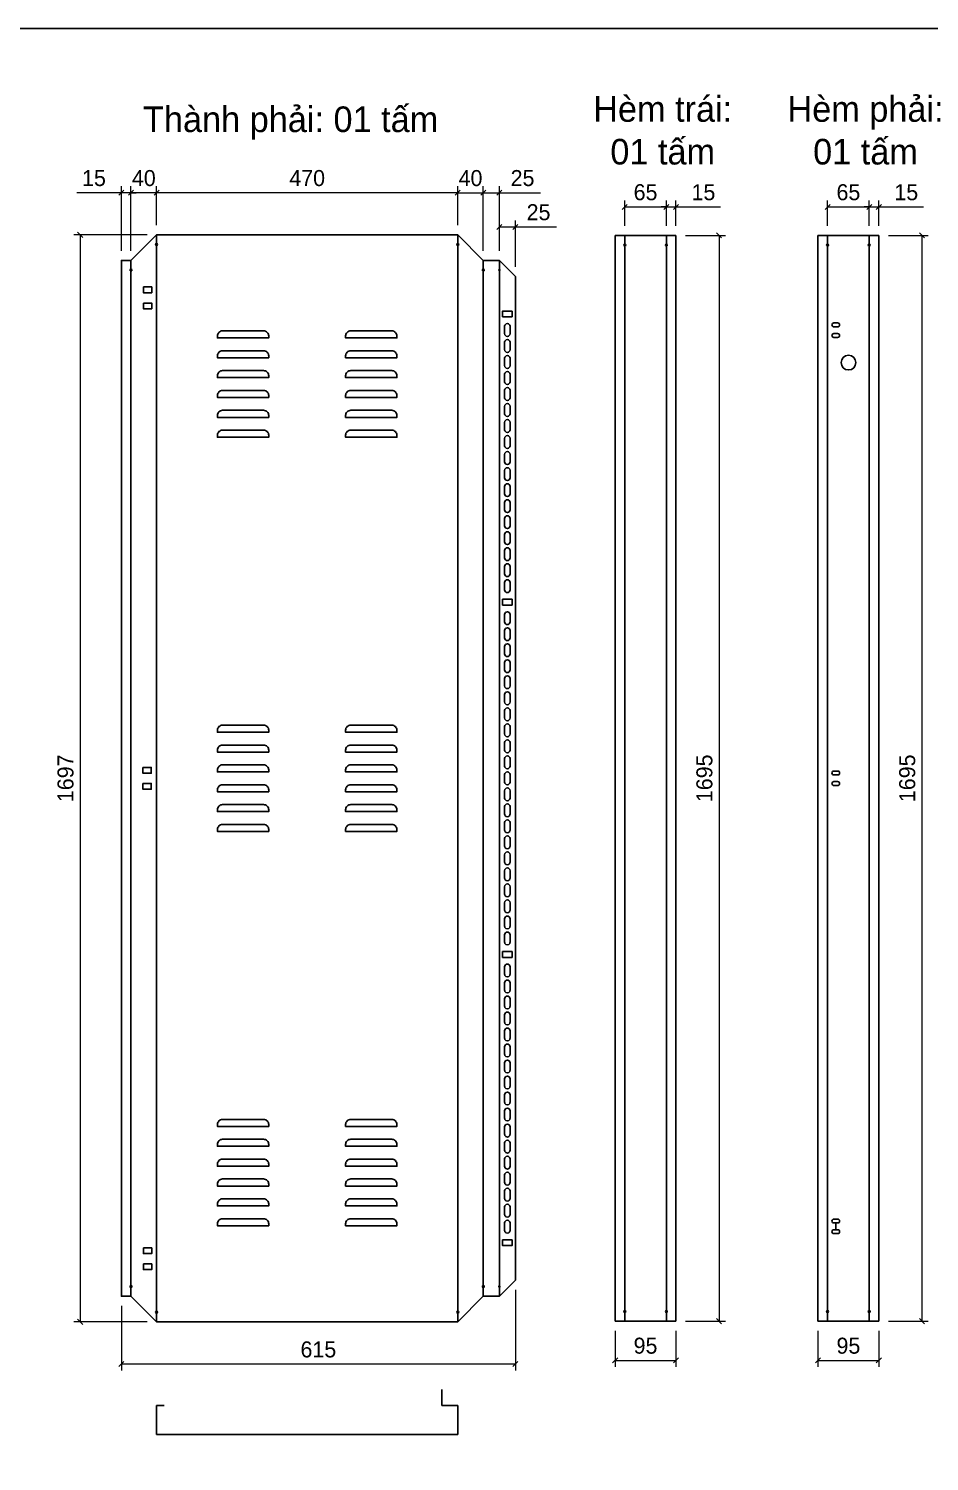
# Model space of a CAD drawing. Header units: millimetres. Extents: x 0 to 5940, y 0 to 4200.
# Drawn here: x 2470 to 3876, y 1963 to 4200 of the extents above; entities that cross this region are included whole.
import ezdxf
from ezdxf.enums import TextEntityAlignment as Align

# ---------------------------------------------------------------- set-up
doc = ezdxf.new("R2010")
doc.units = ezdxf.units.MM
doc.layers.add('CNC', color=7, linetype='Continuous')
doc.layers.add('DIM', color=253, linetype='Continuous')
doc.styles.add('Tahoma (Input Text)', font='tahoma.ttf')
doc.dimstyles.new('Dim-25', dxfattribs={"dimtxt": 25, "dimasz": 8, "dimexe": 10, "dimexo": 15, "dimgap": 10, "dimtad": 1, "dimdec": 0, "dimtxsty": 'Standard', "dimblk": 'OBLIQUE', "dimcen": 10, "dimclrd": 5, "dimclre": 5, "dimclrt": 3, "dimazin": 3, "dimtfac": 1, "dimtdec": 0, "dimtmove": 0, "dimatfit": 3, "dimldrblk": 'OBLIQUE', "dimlwd": 9, "dimlwe": 9})

# ---------------------------------------------------------------- blocks, each defined once
blk = doc.blocks.new('khungtenAsean2')
at = {"color": 7}
blk.add_lwpolyline([(0, 0), (2970, 0), (2970, -2100), (0, -2100)], close=True, dxfattribs=at)
at = {"color": 1, "style": 'Tahoma (Input Text)', "flags": 8}
for tag, p in [('#01', (137.1, -2021.3)), ('#03', (506.6, -2019.3)), ('#05', (1106.6, -2021.3)), ('#07', (1834.7, -2021.3)), ('#09', (2146.7, -2021.3)), ('#02', (98.5, -2081.3)), ('#04', (486.1, -2081.3)), ('#06', (1065.3, -2081.3)), ('#08', (1817.4, -2081.3)), ('#10', (2146.7, -2081.3))]:
    blk.add_attdef(tag, p, '', height=25, dxfattribs=at)
blk.add_attdef('#11', text='', height=25, dxfattribs=at).set_placement((2915, -2067.3), align=Align.CENTER)
blk = doc.blocks.new('*D9')
at = {"color": 0, "linetype": 'ByBlock', "lineweight": -2}
for p, q in [((2554.3, 3874.2), (2546.3, 3882.2)), ((2546.3, 2185.2), (2554.3, 2177.2))]:
    blk.add_line(p, q, dxfattribs=at)
at = {"layer": 'Defpoints', "color": 0, "transparency": 16777216}
for p in [(2669.6, 3878.2), (2550.3, 2181.2), (2669.6, 2181.2)]:
    blk.add_point(p, dxfattribs=at)
at = {"layer": 'DIM', "color": 5, "lineweight": 9, "transparency": 16777216}
for p, q in [((2654.6, 3878.2), (2540.3, 3878.2)), ((2550.3, 3878.2), (2550.3, 2181.2)), ((2654.6, 2181.2), (2540.3, 2181.2))]:
    blk.add_line(p, q, dxfattribs=at)
at = {"layer": 'DIM', "color": 3, "transparency": 16777216, "insert": (2527.5, 3029.7), "char_height": 25, "attachment_point": 5, "rotation": 90}
blk.add_mtext('1697', dxfattribs=at)
blk = doc.blocks.new('_Oblique')
at = {"color": 0, "linetype": 'ByBlock', "lineweight": -2}
blk.add_line((-0.5, -0.5), (0.5, 0.5), dxfattribs=at)
blk = doc.blocks.new('*D10')
at = {"color": 0, "linetype": 'ByBlock', "lineweight": -2}
for p, q in [((2673.6, 3947.9), (2665.6, 3939.9)), ((3135.6, 3939.9), (3143.6, 3947.9))]:
    blk.add_line(p, q, dxfattribs=at)
at = {"layer": 'Defpoints', "color": 0, "transparency": 16777216}
for p in [(2669.6, 3943.9), (2669.6, 3878.2), (3139.6, 3878.2)]:
    blk.add_point(p, dxfattribs=at)
at = {"layer": 'DIM', "color": 5, "lineweight": 9, "transparency": 16777216}
for p, q in [((2669.6, 3893.2), (2669.6, 3953.9)), ((3139.6, 3943.9), (2669.6, 3943.9)), ((3139.6, 3893.2), (3139.6, 3953.9))]:
    blk.add_line(p, q, dxfattribs=at)
at = {"layer": 'DIM', "color": 3, "transparency": 16777216, "insert": (2904.6, 3966.6), "char_height": 25, "attachment_point": 5}
blk.add_mtext('470', dxfattribs=at)
blk = doc.blocks.new('*D11')
at = {"color": 0, "linetype": 'ByBlock', "lineweight": -2}
for p, q in [((2633.6, 3947.9), (2625.6, 3939.9)), ((2665.6, 3939.9), (2673.6, 3947.9))]:
    blk.add_line(p, q, dxfattribs=at)
at = {"layer": 'Defpoints', "color": 0, "transparency": 16777216}
for p in [(2629.6, 3943.9), (2669.6, 3878.2), (2629.6, 3838.2)]:
    blk.add_point(p, dxfattribs=at)
at = {"layer": 'DIM', "color": 5, "lineweight": 9, "transparency": 16777216}
for p, q in [((2629.6, 3853.2), (2629.6, 3953.9)), ((2669.6, 3943.9), (2629.6, 3943.9)), ((2669.6, 3893.2), (2669.6, 3953.9))]:
    blk.add_line(p, q, dxfattribs=at)
at = {"layer": 'DIM', "color": 3, "transparency": 16777216, "insert": (2649.6, 3966.6), "char_height": 25, "attachment_point": 5}
blk.add_mtext('40', dxfattribs=at)
blk = doc.blocks.new('*D12')
at = {"color": 0, "linetype": 'ByBlock', "lineweight": -2}
for p, q in [((2610.6, 3939.9), (2618.6, 3947.9)), ((2633.6, 3947.9), (2625.6, 3939.9))]:
    blk.add_line(p, q, dxfattribs=at)
at = {"layer": 'Defpoints', "color": 0, "transparency": 16777216}
for p in [(2614.6, 3943.9), (2614.6, 3838.2), (2629.6, 3838.2)]:
    blk.add_point(p, dxfattribs=at)
at = {"layer": 'DIM', "color": 5, "lineweight": 9, "transparency": 16777216}
for p, q in [((2614.6, 3943.9), (2544.9, 3943.9)), ((2614.6, 3853.2), (2614.6, 3953.9)), ((2629.6, 3943.9), (2614.6, 3943.9)), ((2629.6, 3853.2), (2629.6, 3953.9)), ((2629.6, 3943.9), (2637.6, 3943.9))]:
    blk.add_line(p, q, dxfattribs=at)
at = {"layer": 'DIM', "color": 3, "transparency": 16777216, "insert": (2571.8, 3966.6), "char_height": 25, "attachment_point": 5}
blk.add_mtext('15', dxfattribs=at)
blk = doc.blocks.new('*D13')
at = {"color": 0, "linetype": 'ByBlock', "lineweight": -2}
for p, q in [((2618.6, 2119.3), (2610.6, 2111.3)), ((3225.6, 2111.3), (3233.6, 2119.3))]:
    blk.add_line(p, q, dxfattribs=at)
at = {"layer": 'Defpoints', "color": 0, "transparency": 16777216}
for p in [(3229.6, 2246.2), (2614.6, 2221.2), (2614.6, 2115.3)]:
    blk.add_point(p, dxfattribs=at)
at = {"layer": 'DIM', "color": 5, "lineweight": 9, "transparency": 16777216}
for p, q in [((3229.6, 2231.2), (3229.6, 2105.3)), ((2614.6, 2206.2), (2614.6, 2105.3)), ((3229.6, 2115.3), (2614.6, 2115.3))]:
    blk.add_line(p, q, dxfattribs=at)
at = {"layer": 'DIM', "color": 3, "transparency": 16777216, "insert": (2922.1, 2138), "char_height": 25, "attachment_point": 5}
blk.add_mtext('615', dxfattribs=at)
blk = doc.blocks.new('*D14')
at = {"color": 0, "linetype": 'ByBlock', "lineweight": -2}
for p, q in [((3143.6, 3947.9), (3135.6, 3939.9)), ((3175.6, 3939.9), (3183.6, 3947.9))]:
    blk.add_line(p, q, dxfattribs=at)
at = {"layer": 'Defpoints', "color": 0, "transparency": 16777216}
for p in [(3179.6, 3943.9), (3139.6, 3878.2), (3179.6, 3838.2)]:
    blk.add_point(p, dxfattribs=at)
at = {"layer": 'DIM', "color": 5, "lineweight": 9, "transparency": 16777216}
for p, q in [((3139.6, 3893.2), (3139.6, 3953.9)), ((3139.6, 3943.9), (3179.6, 3943.9)), ((3179.6, 3853.2), (3179.6, 3953.9))]:
    blk.add_line(p, q, dxfattribs=at)
at = {"layer": 'DIM', "color": 3, "transparency": 16777216, "insert": (3159.6, 3966.6), "char_height": 25, "attachment_point": 5}
blk.add_mtext('40', dxfattribs=at)
blk = doc.blocks.new('f3daunguoc')
at = {"layer": 'CNC', "color": 2, "lineweight": -3}
blk.add_circle((0, 0), 1.5, dxfattribs=at)
blk = doc.blocks.new('f2dauxuoi')
at = {"layer": 'CNC', "color": 2, "lineweight": -3}
blk.add_circle((0, 0), 1, dxfattribs=at)
blk = doc.blocks.new('*D15')
at = {"color": 0, "linetype": 'ByBlock', "lineweight": -2}
for p, q in [((3183.6, 3947.9), (3175.6, 3939.9)), ((3200.6, 3939.9), (3208.6, 3947.9))]:
    blk.add_line(p, q, dxfattribs=at)
at = {"layer": 'Defpoints', "color": 0, "transparency": 16777216}
for p in [(3204.6, 3943.9), (3179.6, 3838.2), (3204.6, 3838.2)]:
    blk.add_point(p, dxfattribs=at)
at = {"layer": 'DIM', "color": 5, "lineweight": 9, "transparency": 16777216}
for p, q in [((3179.6, 3853.2), (3179.6, 3953.9)), ((3179.6, 3943.9), (3204.6, 3943.9)), ((3204.6, 3853.2), (3204.6, 3953.9)), ((3204.6, 3943.9), (3269, 3943.9))]:
    blk.add_line(p, q, dxfattribs=at)
at = {"layer": 'DIM', "color": 3, "transparency": 16777216, "insert": (3240.8, 3966.6), "char_height": 25, "attachment_point": 5}
blk.add_mtext('25', dxfattribs=at)
blk = doc.blocks.new('*D16')
at = {"color": 0, "linetype": 'ByBlock', "lineweight": -2}
for p, q in [((3208.6, 3894.5), (3200.6, 3886.5)), ((3225.6, 3886.5), (3233.6, 3894.5))]:
    blk.add_line(p, q, dxfattribs=at)
at = {"layer": 'Defpoints', "color": 0, "transparency": 16777216}
for p in [(3229.6, 3890.5), (3204.6, 3838.2), (3229.6, 3813.2)]:
    blk.add_point(p, dxfattribs=at)
at = {"layer": 'DIM', "color": 5, "lineweight": 9, "transparency": 16777216}
for p, q in [((3204.6, 3853.2), (3204.6, 3900.5)), ((3229.6, 3828.2), (3229.6, 3900.5)), ((3204.6, 3890.5), (3229.6, 3890.5)), ((3229.6, 3890.5), (3294, 3890.5))]:
    blk.add_line(p, q, dxfattribs=at)
at = {"layer": 'DIM', "color": 3, "transparency": 16777216, "insert": (3265.8, 3913.3), "char_height": 25, "attachment_point": 5}
blk.add_mtext('25', dxfattribs=at)
blk = doc.blocks.new('ovan8.5x20')
at = {"layer": 'CNC', "color": 2, "lineweight": -3}
for p, q in [((5.7, 4.2), (-5.8, 4.2)), ((-5.8, -4.2), (5.7, -4.2))]:
    blk.add_line(p, q, dxfattribs=at)
for centre, start, end in [((-5.8, 0), 90, 270), ((5.7, 0), 270, 90)]:
    blk.add_arc(centre, 4.25, start, end, dxfattribs=at)
blk = doc.blocks.new('*D38')
at = {"color": 0, "linetype": 'ByBlock', "lineweight": -2}
for p, q in [((3551.5, 3873.2), (3543.5, 3881.2)), ((3543.5, 2186.2), (3551.5, 2178.2))]:
    blk.add_line(p, q, dxfattribs=at)
at = {"layer": 'Defpoints', "color": 0, "transparency": 16777216}
for p in [(3480.3, 3877.2), (3480.3, 2182.2), (3547.5, 2182.2)]:
    blk.add_point(p, dxfattribs=at)
at = {"layer": 'DIM', "color": 5, "lineweight": 9, "transparency": 16777216}
for p, q in [((3495.3, 3877.2), (3557.5, 3877.2)), ((3547.5, 3877.2), (3547.5, 2182.2)), ((3495.3, 2182.2), (3557.5, 2182.2))]:
    blk.add_line(p, q, dxfattribs=at)
at = {"layer": 'DIM', "color": 3, "transparency": 16777216, "insert": (3524.8, 3029.7), "char_height": 25, "attachment_point": 5, "rotation": 90}
blk.add_mtext('1695', dxfattribs=at)
blk = doc.blocks.new('*D39')
at = {"color": 0, "linetype": 'ByBlock', "lineweight": -2}
for p, q in [((3389.3, 2125), (3381.3, 2117)), ((3476.3, 2117), (3484.3, 2125))]:
    blk.add_line(p, q, dxfattribs=at)
at = {"layer": 'Defpoints', "color": 0, "transparency": 16777216}
for p in [(3385.3, 2182.2), (3480.3, 2182.2), (3480.3, 2121)]:
    blk.add_point(p, dxfattribs=at)
at = {"layer": 'DIM', "color": 5, "lineweight": 9, "transparency": 16777216}
for p, q in [((3385.3, 2167.2), (3385.3, 2111)), ((3480.3, 2167.2), (3480.3, 2111)), ((3385.3, 2121), (3480.3, 2121))]:
    blk.add_line(p, q, dxfattribs=at)
at = {"layer": 'DIM', "color": 3, "transparency": 16777216, "insert": (3432.8, 2143.8), "char_height": 25, "attachment_point": 5}
blk.add_mtext('95', dxfattribs=at)
blk = doc.blocks.new('*D40')
at = {"color": 0, "linetype": 'ByBlock', "lineweight": -2}
for p, q in [((3404.3, 3925.7), (3396.3, 3917.7)), ((3461.3, 3917.7), (3469.3, 3925.7))]:
    blk.add_line(p, q, dxfattribs=at)
at = {"layer": 'Defpoints', "color": 0, "transparency": 16777216}
for p in [(3465.3, 3921.7), (3400.3, 3877.2), (3465.3, 3877.2)]:
    blk.add_point(p, dxfattribs=at)
at = {"layer": 'DIM', "color": 5, "lineweight": 9, "transparency": 16777216}
for p, q in [((3400.3, 3892.2), (3400.3, 3931.7)), ((3400.3, 3921.7), (3465.3, 3921.7)), ((3465.3, 3892.2), (3465.3, 3931.7))]:
    blk.add_line(p, q, dxfattribs=at)
at = {"layer": 'DIM', "color": 3, "transparency": 16777216, "insert": (3432.8, 3944.5), "char_height": 25, "attachment_point": 5}
blk.add_mtext('65', dxfattribs=at)
blk = doc.blocks.new('*D41')
at = {"color": 0, "linetype": 'ByBlock', "lineweight": -2}
for p, q in [((3461.3, 3917.7), (3469.3, 3925.7)), ((3484.3, 3925.7), (3476.3, 3917.7))]:
    blk.add_line(p, q, dxfattribs=at)
at = {"layer": 'Defpoints', "color": 0, "transparency": 16777216}
for p in [(3480.3, 3921.7), (3465.3, 3877.2), (3480.3, 3877.2)]:
    blk.add_point(p, dxfattribs=at)
at = {"layer": 'DIM', "color": 5, "lineweight": 9, "transparency": 16777216}
for p, q in [((3465.3, 3921.7), (3457.3, 3921.7)), ((3465.3, 3892.2), (3465.3, 3931.7)), ((3465.3, 3921.7), (3480.3, 3921.7)), ((3480.3, 3892.2), (3480.3, 3931.7)), ((3480.3, 3921.7), (3550, 3921.7))]:
    blk.add_line(p, q, dxfattribs=at)
at = {"layer": 'DIM', "color": 3, "transparency": 16777216, "insert": (3523.2, 3944.5), "char_height": 25, "attachment_point": 5}
blk.add_mtext('15', dxfattribs=at)
blk = doc.blocks.new('*D42')
at = {"color": 0, "linetype": 'ByBlock', "lineweight": -2}
for p, q in [((3868.2, 3873.2), (3860.2, 3881.2)), ((3860.2, 2186.2), (3868.2, 2178.2))]:
    blk.add_line(p, q, dxfattribs=at)
at = {"layer": 'Defpoints', "color": 0, "transparency": 16777216}
for p in [(3797, 3877.2), (3797, 2182.2), (3864.2, 2182.2)]:
    blk.add_point(p, dxfattribs=at)
at = {"layer": 'DIM', "color": 5, "lineweight": 9, "transparency": 16777216}
for p, q in [((3812, 3877.2), (3874.2, 3877.2)), ((3864.2, 3877.2), (3864.2, 2182.2)), ((3812, 2182.2), (3874.2, 2182.2))]:
    blk.add_line(p, q, dxfattribs=at)
at = {"layer": 'DIM', "color": 3, "transparency": 16777216, "insert": (3841.4, 3029.7), "char_height": 25, "attachment_point": 5, "rotation": 90}
blk.add_mtext('1695', dxfattribs=at)
blk = doc.blocks.new('*D43')
at = {"color": 0, "linetype": 'ByBlock', "lineweight": -2}
for p, q in [((3706, 2125), (3698, 2117)), ((3793, 2117), (3801, 2125))]:
    blk.add_line(p, q, dxfattribs=at)
at = {"layer": 'Defpoints', "color": 0, "transparency": 16777216}
for p in [(3702, 2182.2), (3797, 2182.2), (3797, 2121)]:
    blk.add_point(p, dxfattribs=at)
at = {"layer": 'DIM', "color": 5, "lineweight": 9, "transparency": 16777216}
for p, q in [((3702, 2167.2), (3702, 2111)), ((3797, 2167.2), (3797, 2111)), ((3702, 2121), (3797, 2121))]:
    blk.add_line(p, q, dxfattribs=at)
at = {"layer": 'DIM', "color": 3, "transparency": 16777216, "insert": (3749.5, 2143.8), "char_height": 25, "attachment_point": 5}
blk.add_mtext('95', dxfattribs=at)
blk = doc.blocks.new('*D44')
at = {"color": 0, "linetype": 'ByBlock', "lineweight": -2}
for p, q in [((3721, 3925.7), (3713, 3917.7)), ((3778, 3917.7), (3786, 3925.7))]:
    blk.add_line(p, q, dxfattribs=at)
at = {"layer": 'Defpoints', "color": 0, "transparency": 16777216}
for p in [(3782, 3921.7), (3717, 3877.2), (3782, 3877.2)]:
    blk.add_point(p, dxfattribs=at)
at = {"layer": 'DIM', "color": 5, "lineweight": 9, "transparency": 16777216}
for p, q in [((3717, 3892.2), (3717, 3931.7)), ((3717, 3921.7), (3782, 3921.7)), ((3782, 3892.2), (3782, 3931.7))]:
    blk.add_line(p, q, dxfattribs=at)
at = {"layer": 'DIM', "color": 3, "transparency": 16777216, "insert": (3749.5, 3944.5), "char_height": 25, "attachment_point": 5}
blk.add_mtext('65', dxfattribs=at)
blk = doc.blocks.new('*D45')
at = {"color": 0, "linetype": 'ByBlock', "lineweight": -2}
for p, q in [((3778, 3917.7), (3786, 3925.7)), ((3801, 3925.7), (3793, 3917.7))]:
    blk.add_line(p, q, dxfattribs=at)
at = {"layer": 'Defpoints', "color": 0, "transparency": 16777216}
for p in [(3797, 3921.7), (3782, 3877.2), (3797, 3877.2)]:
    blk.add_point(p, dxfattribs=at)
at = {"layer": 'DIM', "color": 5, "lineweight": 9, "transparency": 16777216}
for p, q in [((3782, 3921.7), (3774, 3921.7)), ((3782, 3892.2), (3782, 3931.7)), ((3782, 3921.7), (3797, 3921.7)), ((3797, 3892.2), (3797, 3931.7)), ((3797, 3921.7), (3866.6, 3921.7))]:
    blk.add_line(p, q, dxfattribs=at)
at = {"layer": 'DIM', "color": 3, "transparency": 16777216, "insert": (3839.8, 3944.5), "char_height": 25, "attachment_point": 5}
blk.add_mtext('15', dxfattribs=at)
blk = doc.blocks.new('ovan6x9')
at = {"color": 2}
for p, q in [((2, 6), (8, 6)), ((2, 0), (8, 0))]:
    blk.add_line(p, q, dxfattribs=at)
for centre, start, end in [((2, 3), 90, 270), ((8, 3), 270, 90)]:
    blk.add_arc(centre, 3, start, end, dxfattribs=at)

msp = doc.modelspace()

# ---------------------------------------------------------------- linework, layer by layer
at = {"color": 7}
for p, q in [((2669.6, 3878.2), (2629.6, 3838.2)), ((2669.6, 3878.2), (2669.6, 2181.2)), ((3139.6, 3878.2), (3139.6, 2181.2)), ((3179.6, 3838.2), (3139.6, 3878.2)), ((3385.3, 3877.2), (3480.3, 3877.2)), ((3385.3, 2182.2), (3385.3, 3877.2)), ((3400.3, 2182.2), (3400.3, 3877.2)), ((3465.3, 3877.2), (3465.3, 2182.2)), ((3480.3, 3877.2), (3480.3, 2182.2)), ((3702, 3877.2), (3797, 3877.2)), ((3702, 2182.2), (3702, 3877.2)), ((3717, 2182.2), (3717, 3877.2)), ((3782, 3877.2), (3782, 2182.2)), ((3797, 3877.2), (3797, 2182.2)), ((2629.6, 3838.2), (2629.6, 2221.2)), ((3179.6, 3838.2), (3179.6, 2221.2)), ((3204.6, 3838.2), (3204.6, 2221.2)), ((3204.6, 3838.2), (3229.6, 3813.2)), ((3229.6, 3813.2), (3229.6, 2246.2)), ((3204.6, 2221.2), (3229.6, 2246.2)), ((2669.6, 2181.2), (2629.6, 2221.2)), ((3179.6, 2221.2), (3139.6, 2181.2)), ((3480.3, 2182.2), (3385.3, 2182.2)), ((3797, 2182.2), (3702, 2182.2)), ((3114.6, 2050.4), (3114.6, 2075.4)), ((2669.6, 2005.4), (2669.6, 2050.4)), ((2669.6, 2050.4), (2681.6, 2050.4)), ((3139.6, 2050.4), (3114.6, 2050.4)), ((3139.6, 2005.4), (3139.6, 2050.4)), ((3139.6, 2005.4), (2669.6, 2005.4))]:
    msp.add_line(p, q, dxfattribs=at)
at = {"color": 2}
msp.add_line((3729.7, 2335.5), (3729.7, 2325), dxfattribs=at)
at = {"color": 7}
for points in [[(3139.6, 3878.2), (2669.6, 3878.2)], [(2629.6, 3838.2), (2614.6, 3838.2), (2614.6, 2221.2), (2629.6, 2221.2)], [(3204.6, 3838.2), (3179.6, 3838.2)], [(3179.6, 2221.2), (3204.6, 2221.2)], [(2669.6, 2181.2), (3139.6, 2181.2)]]:
    msp.add_lwpolyline(points, dxfattribs=at)
at = {"color": 2}
for points in [[(2649.1, 3796.7), (2662.1, 3796.7), (2662.1, 3787.7), (2649.1, 3787.7)], [(2649.1, 3771.7), (2662.1, 3771.7), (2662.1, 3762.7), (2649.1, 3762.7)], [(3224.6, 3759.2), (3209.6, 3759.2), (3209.6, 3750.2), (3224.6, 3750.2)], [(3224.6, 3309.2), (3209.6, 3309.2), (3209.6, 3300.2), (3224.6, 3300.2)], [(2648.1, 3046.7), (2661.1, 3046.7), (2661.1, 3037.7), (2648.1, 3037.7)], [(2648.1, 3021.7), (2661.1, 3021.7), (2661.1, 3012.7), (2648.1, 3012.7)], [(3224.6, 2759.2), (3209.6, 2759.2), (3209.6, 2750.2), (3224.6, 2750.2)], [(3224.6, 2309.2), (3209.6, 2309.2), (3209.6, 2300.2), (3224.6, 2300.2)], [(2649.1, 2296.7), (2662.1, 2296.7), (2662.1, 2287.7), (2649.1, 2287.7)], [(2649.1, 2271.7), (2662.1, 2271.7), (2662.1, 2262.7), (2649.1, 2262.7)]]:
    msp.add_lwpolyline(points, close=True, dxfattribs=at)
for points in [[(2836.6, 3728.2), (2772.6, 3728.2, 0.414214), (2764.6, 3720.2), (2764.6, 3717.2), (2844.6, 3717.2), (2844.6, 3720.2, 0.414214)], [(2972.6, 3728.2), (3036.6, 3728.2, -0.414214), (3044.6, 3720.2), (3044.6, 3717.2), (2964.6, 3717.2), (2964.6, 3720.2, -0.414214)], [(2836.6, 3697.2), (2772.6, 3697.2, 0.414214), (2764.6, 3689.2), (2764.6, 3686.2), (2844.6, 3686.2), (2844.6, 3689.2, 0.414214)], [(2972.6, 3697.2), (3036.6, 3697.2, -0.414214), (3044.6, 3689.2), (3044.6, 3686.2), (2964.6, 3686.2), (2964.6, 3689.2, -0.414214)], [(2836.6, 3666.2), (2772.6, 3666.2, 0.414214), (2764.6, 3658.2), (2764.6, 3655.2), (2844.6, 3655.2), (2844.6, 3658.2, 0.414214)], [(2972.6, 3666.2), (3036.6, 3666.2, -0.414214), (3044.6, 3658.2), (3044.6, 3655.2), (2964.6, 3655.2), (2964.6, 3658.2, -0.414214)], [(2836.6, 3635.2), (2772.6, 3635.2, 0.414214), (2764.6, 3627.2), (2764.6, 3624.2), (2844.6, 3624.2), (2844.6, 3627.2, 0.414214)], [(2972.6, 3635.2), (3036.6, 3635.2, -0.414214), (3044.6, 3627.2), (3044.6, 3624.2), (2964.6, 3624.2), (2964.6, 3627.2, -0.414214)], [(2836.6, 3604.2), (2772.6, 3604.2, 0.414214), (2764.6, 3596.2), (2764.6, 3593.2), (2844.6, 3593.2), (2844.6, 3596.2, 0.414214)], [(2972.6, 3604.2), (3036.6, 3604.2, -0.414214), (3044.6, 3596.2), (3044.6, 3593.2), (2964.6, 3593.2), (2964.6, 3596.2, -0.414214)], [(2836.6, 3573.2), (2772.6, 3573.2, 0.414214), (2764.6, 3565.2), (2764.6, 3562.2), (2844.6, 3562.2), (2844.6, 3565.2, 0.414214)], [(2972.6, 3573.2), (3036.6, 3573.2, -0.414214), (3044.6, 3565.2), (3044.6, 3562.2), (2964.6, 3562.2), (2964.6, 3565.2, -0.414214)], [(2836.6, 3112.7), (2772.6, 3112.7, 0.414214), (2764.6, 3104.7), (2764.6, 3101.7), (2844.6, 3101.7), (2844.6, 3104.7, 0.414214)], [(2972.6, 3112.7), (3036.6, 3112.7, -0.414214), (3044.6, 3104.7), (3044.6, 3101.7), (2964.6, 3101.7), (2964.6, 3104.7, -0.414214)], [(2836.6, 3081.7), (2772.6, 3081.7, 0.414214), (2764.6, 3073.7), (2764.6, 3070.7), (2844.6, 3070.7), (2844.6, 3073.7, 0.414214)], [(2972.6, 3081.7), (3036.6, 3081.7, -0.414214), (3044.6, 3073.7), (3044.6, 3070.7), (2964.6, 3070.7), (2964.6, 3073.7, -0.414214)], [(2836.6, 3050.7), (2772.6, 3050.7, 0.414214), (2764.6, 3042.7), (2764.6, 3039.7), (2844.6, 3039.7), (2844.6, 3042.7, 0.414214)], [(2972.6, 3050.7), (3036.6, 3050.7, -0.414214), (3044.6, 3042.7), (3044.6, 3039.7), (2964.6, 3039.7), (2964.6, 3042.7, -0.414214)], [(2836.6, 3019.7), (2772.6, 3019.7, 0.414214), (2764.6, 3011.7), (2764.6, 3008.7), (2844.6, 3008.7), (2844.6, 3011.7, 0.414214)], [(2972.6, 3019.7), (3036.6, 3019.7, -0.414214), (3044.6, 3011.7), (3044.6, 3008.7), (2964.6, 3008.7), (2964.6, 3011.7, -0.414214)], [(2836.6, 2988.7), (2772.6, 2988.7, 0.414214), (2764.6, 2980.7), (2764.6, 2977.7), (2844.6, 2977.7), (2844.6, 2980.7, 0.414214)], [(2972.6, 2988.7), (3036.6, 2988.7, -0.414214), (3044.6, 2980.7), (3044.6, 2977.7), (2964.6, 2977.7), (2964.6, 2980.7, -0.414214)], [(2836.6, 2957.7), (2772.6, 2957.7, 0.414214), (2764.6, 2949.7), (2764.6, 2946.7), (2844.6, 2946.7), (2844.6, 2949.7, 0.414214)], [(2972.6, 2957.7), (3036.6, 2957.7, -0.414214), (3044.6, 2949.7), (3044.6, 2946.7), (2964.6, 2946.7), (2964.6, 2949.7, -0.414214)], [(2836.6, 2497.2), (2772.6, 2497.2, 0.414214), (2764.6, 2489.2), (2764.6, 2486.2), (2844.6, 2486.2), (2844.6, 2489.2, 0.414214)], [(2972.6, 2497.2), (3036.6, 2497.2, -0.414214), (3044.6, 2489.2), (3044.6, 2486.2), (2964.6, 2486.2), (2964.6, 2489.2, -0.414214)], [(2836.6, 2466.2), (2772.6, 2466.2, 0.414214), (2764.6, 2458.2), (2764.6, 2455.2), (2844.6, 2455.2), (2844.6, 2458.2, 0.414214)], [(2972.6, 2466.2), (3036.6, 2466.2, -0.414214), (3044.6, 2458.2), (3044.6, 2455.2), (2964.6, 2455.2), (2964.6, 2458.2, -0.414214)], [(2836.6, 2435.2), (2772.6, 2435.2, 0.414214), (2764.6, 2427.2), (2764.6, 2424.2), (2844.6, 2424.2), (2844.6, 2427.2, 0.414214)], [(2972.6, 2435.2), (3036.6, 2435.2, -0.414214), (3044.6, 2427.2), (3044.6, 2424.2), (2964.6, 2424.2), (2964.6, 2427.2, -0.414214)], [(2836.6, 2404.2), (2772.6, 2404.2, 0.414214), (2764.6, 2396.2), (2764.6, 2393.2), (2844.6, 2393.2), (2844.6, 2396.2, 0.414214)], [(2972.6, 2404.2), (3036.6, 2404.2, -0.414214), (3044.6, 2396.2), (3044.6, 2393.2), (2964.6, 2393.2), (2964.6, 2396.2, -0.414214)], [(2836.6, 2373.2), (2772.6, 2373.2, 0.414214), (2764.6, 2365.2), (2764.6, 2362.2), (2844.6, 2362.2), (2844.6, 2365.2, 0.414214)], [(2972.6, 2373.2), (3036.6, 2373.2, -0.414214), (3044.6, 2365.2), (3044.6, 2362.2), (2964.6, 2362.2), (2964.6, 2365.2, -0.414214)], [(2836.6, 2342.2), (2772.6, 2342.2, 0.414214), (2764.6, 2334.2), (2764.6, 2331.2), (2844.6, 2331.2), (2844.6, 2334.2, 0.414214)], [(2972.6, 2342.2), (3036.6, 2342.2, -0.414214), (3044.6, 2334.2), (3044.6, 2331.2), (2964.6, 2331.2), (2964.6, 2334.2, -0.414214)]]:
    msp.add_lwpolyline(points, format="xyb", close=True, dxfattribs=at)
msp.add_circle((3749.6, 3678.7), 11.5, dxfattribs=at)

# ---------------------------------------------------------------- block references
at = {"color": 7, "xscale": 2, "yscale": 2, "zscale": 2}
msp.add_blockref('khungtenAsean2', (0, 4200), dxfattribs=at)
at = {"lineweight": -3}
for name, p, rotation in [('f3daunguoc', (2669.6, 3863.2), 180), ('f3daunguoc', (3139.6, 3863.2), 180), ('f3daunguoc', (3465.3, 3862.2), 270), ('f3daunguoc', (3782, 3862.2), 270), ('f3daunguoc', (2629.6, 3823.2), 180), ('f3daunguoc', (3179.6, 3823.2), 180), ('f2dauxuoi', (3204.6, 2236.2), 180), ('f3daunguoc', (3400.3, 2197.2), 90), ('f3daunguoc', (3717, 2197.2), 90)]:
    msp.add_blockref(name, p, dxfattribs=dict(at, rotation=rotation))
at = {"lineweight": -3, "xscale": -1}
for p, rotation in [((3400.3, 3862.2), 90), ((3717, 3862.2), 90), ((3465.3, 2197.2), 270), ((3782, 2197.2), 270)]:
    msp.add_blockref('f3daunguoc', p, dxfattribs=dict(at, rotation=rotation))
for name, p in [('f2dauxuoi', (3204.6, 3823.2)), ('f3daunguoc', (2629.6, 2236.2)), ('f3daunguoc', (3179.6, 2236.2)), ('f3daunguoc', (2669.6, 2196.2)), ('f3daunguoc', (3139.6, 2196.2))]:
    msp.add_blockref(name, p, dxfattribs=at)
at = {"color": 7}
for p in [(3724.7, 3734.5), (3724.7, 3718)]:
    msp.add_blockref('ovan6x9', p, dxfattribs=at)
at = {"color": 7, "xscale": -1, "rotation": 180}
for p in [(3724.7, 3041), (3724.7, 3024.5), (3724.7, 2341.5), (3724.7, 2325)]:
    msp.add_blockref('ovan6x9', p, dxfattribs=at)
at = {"layer": 'CNC', "lineweight": -3, "xscale": -1, "rotation": 270}
for p in [(3217.1, 3729.7), (3217.1, 3704.7), (3217.1, 3679.7), (3217.1, 3654.7), (3217.1, 3629.7), (3217.1, 3604.7), (3217.1, 3579.7), (3217.1, 3554.7), (3217.1, 3529.7), (3217.1, 3504.7), (3217.1, 3479.7), (3217.1, 3454.7), (3217.1, 3429.7), (3217.1, 3404.7), (3217.1, 3379.7), (3217.1, 3354.7), (3217.1, 3329.7), (3217.1, 3279.7), (3217.1, 3254.7), (3217.1, 3229.7), (3217.1, 3204.7), (3217.1, 3179.7), (3217.1, 3154.7), (3217.1, 3129.7), (3217.1, 3104.7), (3217.1, 3079.7), (3217.1, 3054.7), (3217.1, 3029.7), (3217.1, 3004.7)]:
    msp.add_blockref('ovan8.5x20', p, dxfattribs=at)
at = {"layer": 'CNC', "lineweight": -3, "rotation": 270}
for p in [(3217.1, 2979.7), (3217.1, 2954.7), (3217.1, 2929.7), (3217.1, 2904.7), (3217.1, 2879.7), (3217.1, 2854.7), (3217.1, 2829.7), (3217.1, 2804.7), (3217.1, 2779.7), (3217.1, 2729.7), (3217.1, 2704.7), (3217.1, 2679.7), (3217.1, 2654.7), (3217.1, 2629.7), (3217.1, 2604.7), (3217.1, 2579.7), (3217.1, 2554.7), (3217.1, 2529.7), (3217.1, 2504.7), (3217.1, 2479.7), (3217.1, 2454.7), (3217.1, 2429.7), (3217.1, 2404.7), (3217.1, 2379.7), (3217.1, 2354.7), (3217.1, 2329.7)]:
    msp.add_blockref('ovan8.5x20', p, dxfattribs=at)

# ---------------------------------------------------------------- texts
at = {"color": 7, "char_height": 40, "width": 915, "attachment_point": 5}
for s, insert in [('Hèm trái:\\P01 tấm', (3459.6, 4041)), ('Hèm phải:\\P01 tấm', (3776.2, 4041)), ('Thành phải: 01 tấm', (2878.8, 4052.5))]:
    msp.add_mtext(s, dxfattribs=dict(at, insert=insert))

# ---------------------------------------------------------------- dimensions: what is measured, and where the dimension line sits
at = {"layer": 'DIM', "color": 7}
for base, p1, p2, angle, picture, middle in [((2614.6, 3943.9), (2629.6, 3838.2), (2614.6, 3838.2), 180, '*D12', (2571.8, 3966.6)), ((3204.6, 3943.9), (3179.6, 3838.2), (3204.6, 3838.2), 180, '*D15', (3240.8, 3966.6)), ((3229.6, 3890.5), (3204.6, 3838.2), (3229.6, 3813.2), 180, '*D16', (3265.8, 3913.3)), ((2550.3, 2181.2), (2669.6, 3878.2), (2669.6, 2181.2), 90, '*D9', (2527.5, 3029.7)), ((3547.5, 2182.2), (3480.3, 3877.2), (3480.3, 2182.2), 90, '*D38', (3524.8, 3029.7)), ((3864.2, 2182.2), (3797, 3877.2), (3797, 2182.2), 90, '*D42', (3841.4, 3029.7)), ((2614.6, 2115.3), (3229.6, 2246.2), (2614.6, 2221.2), 180, '*D13', (2922.1, 2138))]:
    dim = msp.add_linear_dim(base=base, p1=p1, p2=p2, angle=angle, dimstyle='Dim-25', dxfattribs=at)
    dim.commit()
    dim.dimension.update_dxf_attribs({"geometry": picture, "text_midpoint": middle})
for base, p1, p2, picture, middle in [((2629.6, 3943.9), (2669.6, 3878.2), (2629.6, 3838.2), '*D11', (2649.6, 3943.9)), ((2669.6, 3943.9), (3139.6, 3878.2), (2669.6, 3878.2), '*D10', (2904.6, 3943.9)), ((3179.6, 3943.9), (3139.6, 3878.2), (3179.6, 3838.2), '*D14', (3159.6, 3943.9))]:
    dim = msp.add_linear_dim(base=base, p1=p1, p2=p2, angle=180, dimstyle='Dim-25', dxfattribs=at)
    dim.commit()
    dim.dimension.update_dxf_attribs({"geometry": picture, "text_midpoint": middle, "dimtype": 160})
for base, p1, p2, picture, middle in [((3465.3, 3921.7), (3400.3, 3877.2), (3465.3, 3877.2), '*D40', (3432.8, 3944.5)), ((3480.3, 3921.7), (3465.3, 3877.2), (3480.3, 3877.2), '*D41', (3523.2, 3944.5)), ((3782, 3921.7), (3717, 3877.2), (3782, 3877.2), '*D44', (3749.5, 3944.5)), ((3797, 3921.7), (3782, 3877.2), (3797, 3877.2), '*D45', (3839.8, 3944.5)), ((3480.3, 2121), (3385.3, 2182.2), (3480.3, 2182.2), '*D39', (3432.8, 2143.8)), ((3797, 2121), (3702, 2182.2), (3797, 2182.2), '*D43', (3749.5, 2143.8))]:
    dim = msp.add_linear_dim(base=base, p1=p1, p2=p2, dimstyle='Dim-25', dxfattribs=at)
    dim.commit()
    dim.dimension.update_dxf_attribs({"geometry": picture, "text_midpoint": middle})

doc.saveas('drawing.dxf')
